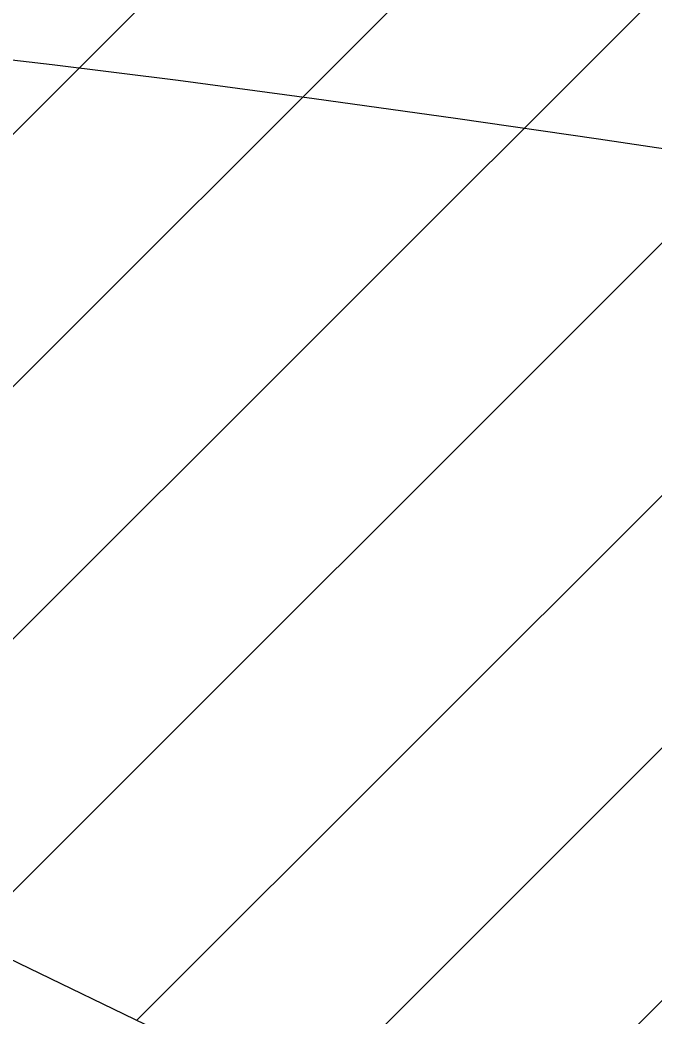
# Model space of a CAD drawing. Header units: millimetres. Extents: x 648844 to 649530, y 1246379 to 1246752.
# Drawn here: x 649063.13 to 649072.02, y 1246500.57 to 1246514.54 of the extents above; entities that cross this region are included whole.
import ezdxf

# ---------------------------------------------------------------- set-up
doc = ezdxf.new("R2010")
doc.units = ezdxf.units.MM
doc.header["$LTSCALE"] = 20
doc.header["$MEASUREMENT"] = 0
doc.layers.get('0').update_dxf_attribs({"linetype": 'CONTINUOUS'})
doc.layers.add('CONT-MNR2', color=9, linetype='CONTINUOUS')

msp = doc.modelspace()

# ---------------------------------------------------------------- hatches: boundary and pattern name
h = msp.add_hatch()
h.set_pattern_fill('ANSI31', color=2, scale=20, style=0)
h.set_pattern_definition([(45, (-526.4316, -3378.368), (-1.767766953, 1.767766953), [])])
edge = h.paths.add_edge_path()
edge.add_line((649057.852, 1246574.732), (649143.484, 1246525.396))
edge.add_line((649021.465, 1246521.521), (649057.852, 1246574.732))
edge.add_line((649021.465, 1246521.521), (649126.013, 1246470.828))
edge.add_line((649143.484, 1246525.396), (649148.028, 1246486.904))
h.paths.add_polyline_path([(649085.833, 1246502.103), (649115.307, 1246502.103), (649115.307, 1246507.529), (649085.833, 1246507.529)], flags=24)

# ---------------------------------------------------------------- linework, layer by layer
at = {"color": 7}
msp.add_line((649021.465, 1246521.521), (649126.013, 1246470.828), dxfattribs=at)
at = {"layer": 'CONT-MNR2', "elevation": 37, "flags": 128}
msp.add_lwpolyline([(649087.435, 1246510.016), (649086.469, 1246510.237), (649085.542, 1246510.443), (649084.627, 1246510.64), (649083.697, 1246510.831), (649082.725, 1246511.021), (649081.682, 1246511.214), (649080.542, 1246511.414), (649079.594, 1246511.572), (649078.329, 1246511.777), (649076.804, 1246512.018), (649075.074, 1246512.286), (649073.197, 1246512.571), (649071.23, 1246512.864), (649069.228, 1246513.153), (649067.248, 1246513.431), (649065.348, 1246513.686), (649063.582, 1246513.909), (649062.009, 1246514.09)], dxfattribs=at)

doc.saveas('drawing.dxf')
